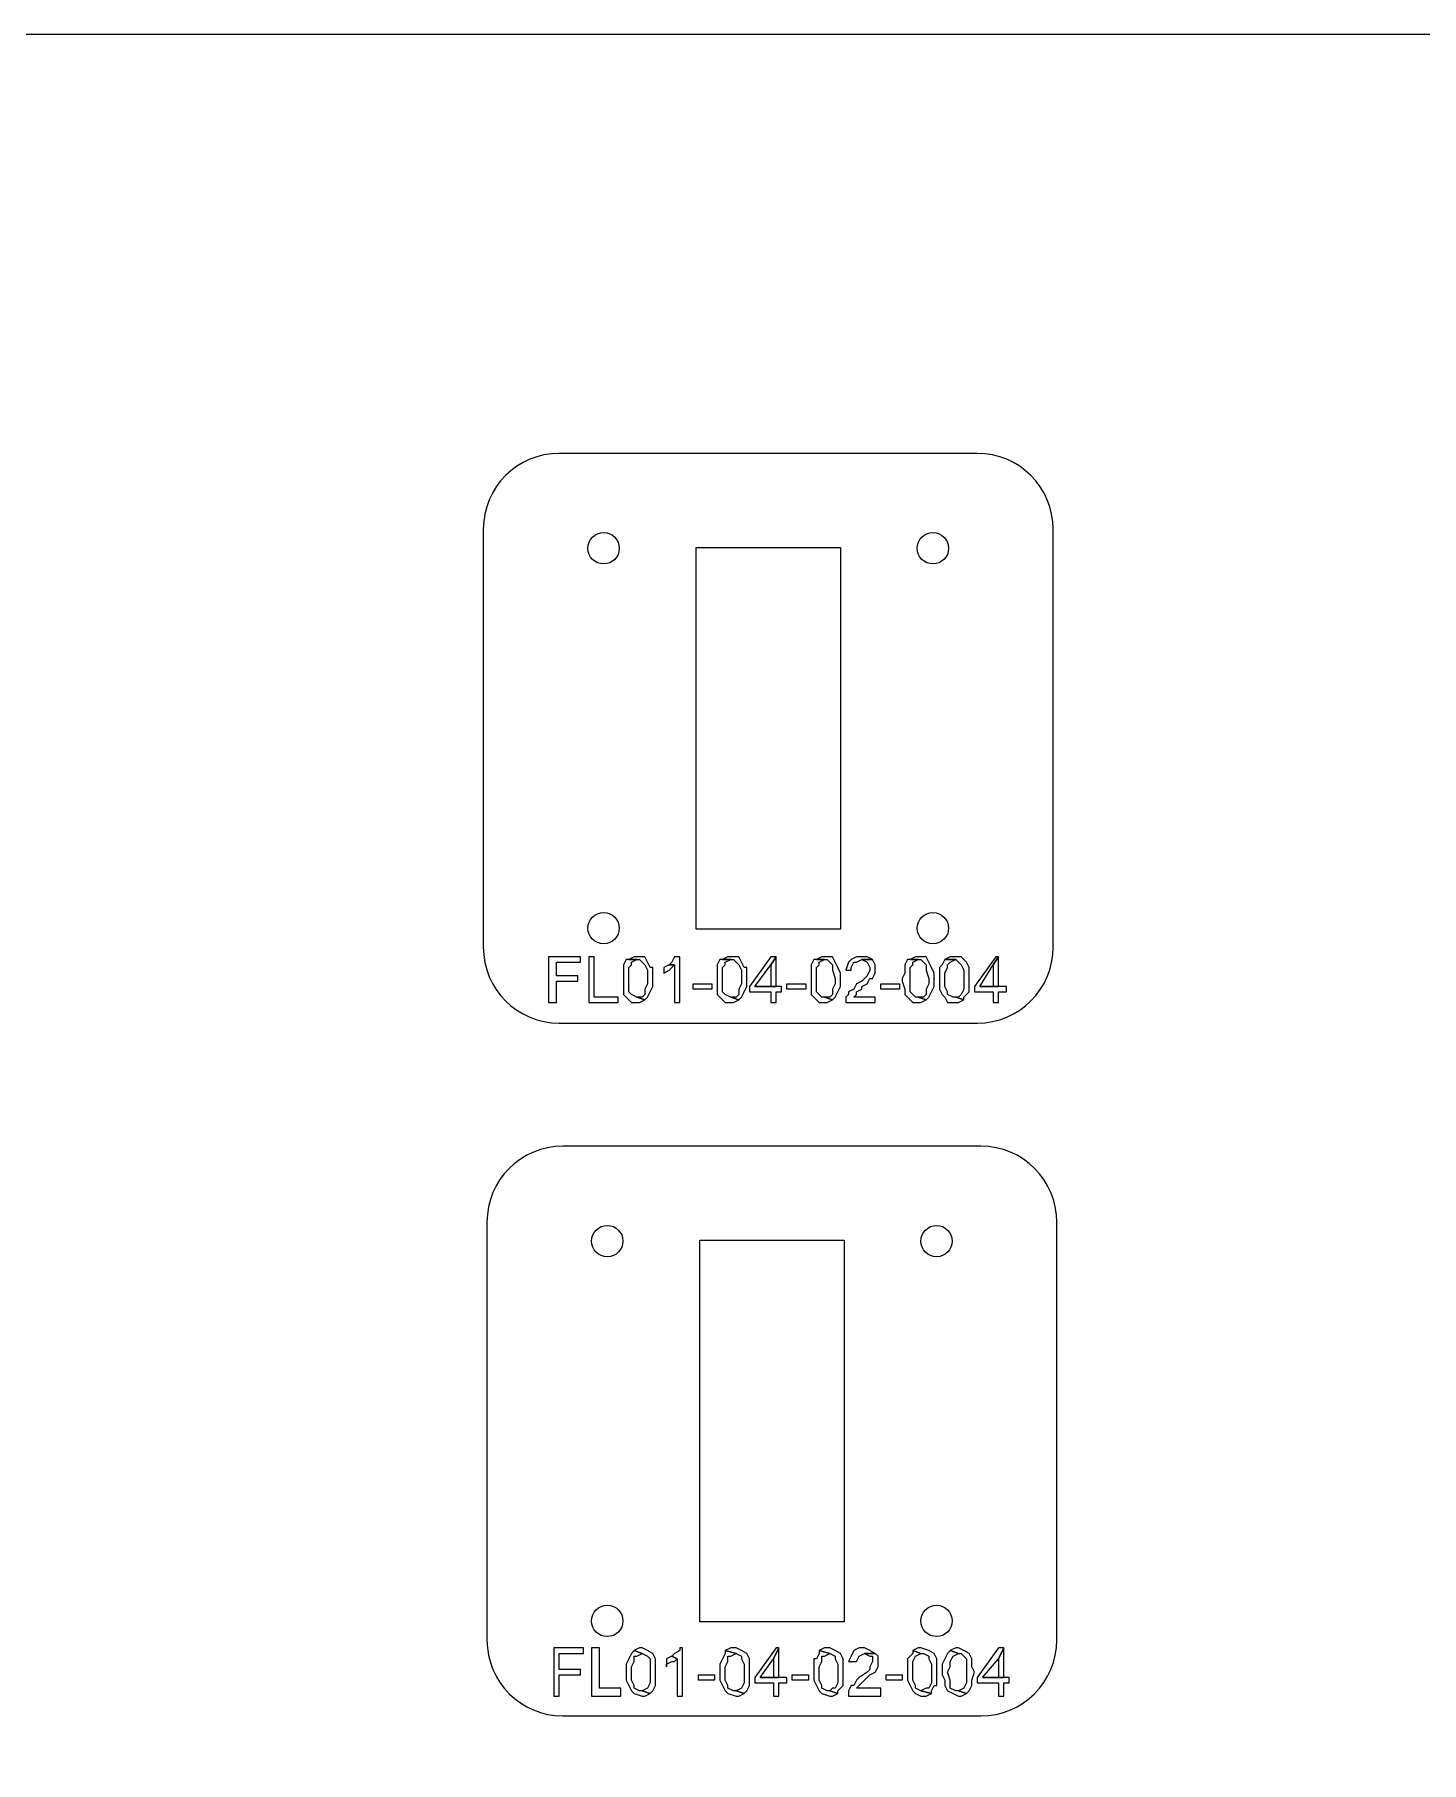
# Model space of a CAD drawing. Header units: millimetres. Extents: x 977 to 12288, y -94 to 5752.
# Drawn here: x 3837.1 to 3983.1, y 2362.4 to 2544.3 of the extents above; entities that cross this region are included whole.
import ezdxf

# ---------------------------------------------------------------- set-up
doc = ezdxf.new("R2010")
doc.units = ezdxf.units.MM

msp = doc.modelspace()

# ---------------------------------------------------------------- linework, layer by layer
at = {"color": 7, "linetype": 'Continuous', "lineweight": 25}
for p, q in [((3936.34023041, 2500.21674888), (3892.34023041, 2500.21674888)), ((3884.34023041, 2492.21674888), (3884.34023041, 2448.21674888)), ((3944.34023041, 2448.21674888), (3944.34023041, 2492.21674888)), ((3906.74023041, 2450.11674888), (3906.74023041, 2490.31674888)), ((3906.74023041, 2490.31674888), (3921.94023041, 2490.31674888)), ((3921.94023041, 2490.31674888), (3921.94023041, 2450.11674888)), ((3921.94023041, 2450.11674888), (3906.74023041, 2450.11674888)), ((3892.34023041, 2440.21674888), (3936.34023041, 2440.21674888)), ((3936.72438683, 2427.26916943), (3892.72438683, 2427.26916943)), ((3884.72438683, 2419.26916943), (3884.72438683, 2375.26916943)), ((3944.72438683, 2375.26916943), (3944.72438683, 2419.26916943)), ((3907.12438683, 2377.16916943), (3907.12438683, 2417.36916943)), ((3907.12438683, 2417.36916943), (3922.32438683, 2417.36916943)), ((3922.32438683, 2417.36916943), (3922.32438683, 2377.16916943)), ((3922.32438683, 2377.16916943), (3907.12438683, 2377.16916943)), ((3892.72438683, 2367.26916943), (3936.72438683, 2367.26916943))]:
    msp.add_line(p, q, dxfattribs=at)
msp.add_lwpolyline([(4496.10751539, 2544.31316533), (2685.92625182, 2544.31316533), (2685.92625182, 1891.7968595)])
at = {"color": 4, "lineweight": 0}
for points in [[(3894.58960603, 2447.19081812), (3891.20516942, 2447.19081812), (3891.20516942, 2442.39619959), (3892.05127857, 2442.39619959), (3892.05127857, 2444.65249066), (3894.30756964, 2444.65249066), (3894.30756964, 2445.21656343), (3892.05127857, 2445.21656343), (3892.05127857, 2446.62674535), (3894.58960603, 2446.62674535)], [(3895.99978795, 2447.19081812), (3895.43571518, 2447.19081812), (3895.43571518, 2442.39619959), (3898.5381154, 2442.39619959), (3898.5381154, 2442.96027236), (3895.99978795, 2442.96027236)], [(3900.51237009, 2447.19081812), (3900.23033371, 2447.19081812), (3899.66626094, 2446.90878174), (3900.51237009, 2446.90878174), (3900.79440648, 2446.90878174), (3901.35847925, 2446.34470897), (3901.35847925, 2446.34470897), (3901.64051563, 2445.7806362), (3901.64051563, 2444.93452705), (3901.64051563, 2444.37045428), (3901.35847925, 2443.80638151), (3901.35847925, 2443.24230874), (3901.07644286, 2442.96027236), (3900.51237009, 2442.96027236), (3901.35847925, 2442.67823598), (3901.64051563, 2442.96027236), (3901.92255201, 2443.52434513), (3901.92255201, 2443.52434513), (3902.2045884, 2444.0884179), (3902.2045884, 2444.93452705), (3902.2045884, 2445.49859982), (3902.2045884, 2446.06267259), (3901.92255201, 2446.06267259), (3901.64051563, 2446.62674535), (3901.64051563, 2446.62674535), (3901.35847925, 2447.19081812), (3901.35847925, 2447.19081812)], [(3905.02495224, 2447.19081812), (3904.74291586, 2447.19081812), (3904.46087947, 2447.19081812), (3904.17884309, 2446.62674535), (3903.8968067, 2446.34470897), (3904.46087947, 2446.34470897), (3904.46087947, 2442.39619959), (3905.02495224, 2442.39619959)], [(3910.38364354, 2447.19081812), (3910.10160715, 2447.19081812), (3909.53753439, 2446.90878174), (3910.38364354, 2446.90878174), (3910.66567992, 2446.90878174), (3911.22975269, 2446.34470897), (3911.22975269, 2446.34470897), (3911.51178908, 2445.7806362), (3911.51178908, 2444.93452705), (3911.51178908, 2444.37045428), (3911.22975269, 2443.80638151), (3911.22975269, 2443.24230874), (3910.94771631, 2442.96027236), (3910.38364354, 2442.96027236), (3911.22975269, 2442.67823598), (3911.51178908, 2442.96027236), (3911.79382546, 2443.52434513), (3911.79382546, 2443.52434513), (3912.07586184, 2444.0884179), (3912.07586184, 2444.93452705), (3912.07586184, 2445.49859982), (3912.07586184, 2446.06267259), (3911.79382546, 2446.06267259), (3911.51178908, 2446.62674535), (3911.51178908, 2446.62674535), (3911.22975269, 2447.19081812), (3910.94771631, 2447.19081812)], [(3915.17826207, 2447.19081812), (3914.6141893, 2447.19081812), (3912.35789823, 2444.0884179), (3912.35789823, 2443.52434513), (3914.6141893, 2443.52434513), (3914.6141893, 2442.39619959), (3915.17826207, 2442.39619959), (3915.17826207, 2443.52434513), (3915.74233484, 2443.52434513), (3915.74233484, 2444.0884179), (3915.17826207, 2444.0884179), (3912.921971, 2444.0884179), (3914.6141893, 2446.34470897)], [(3915.17826207, 2447.19081812), (3914.6141893, 2446.34470897), (3914.6141893, 2444.0884179), (3912.921971, 2444.0884179), (3915.17826207, 2444.0884179)], [(3920.25491698, 2447.19081812), (3919.9728806, 2447.19081812), (3919.40880783, 2446.90878174), (3920.25491698, 2446.90878174), (3920.53695337, 2446.90878174), (3921.10102614, 2446.34470897), (3921.10102614, 2446.34470897), (3921.10102614, 2445.7806362), (3921.38306252, 2444.93452705), (3921.38306252, 2444.37045428), (3921.10102614, 2443.80638151), (3921.10102614, 2443.24230874), (3920.81898975, 2442.96027236), (3920.25491698, 2442.96027236), (3921.10102614, 2442.67823598), (3921.38306252, 2442.96027236), (3921.6650989, 2443.52434513), (3921.6650989, 2443.52434513), (3921.94713529, 2444.0884179), (3921.94713529, 2444.93452705), (3921.94713529, 2445.49859982), (3921.6650989, 2446.06267259), (3921.6650989, 2446.06267259), (3921.38306252, 2446.62674535), (3921.38306252, 2446.62674535), (3921.10102614, 2447.19081812), (3920.81898975, 2447.19081812)], [(3924.20342636, 2447.19081812), (3923.63935359, 2447.19081812), (3923.07528083, 2446.90878174), (3922.79324444, 2446.62674535), (3922.51120806, 2445.7806362), (3923.07528083, 2445.7806362), (3923.07528083, 2446.06267259), (3923.35731721, 2446.62674535), (3923.63935359, 2446.62674535), (3924.20342636, 2446.90878174), (3925.3315719, 2446.90878174), (3924.76749913, 2447.19081812)], [(3930.12619043, 2447.19081812), (3929.84415404, 2447.19081812), (3929.28008128, 2446.90878174), (3930.12619043, 2446.90878174), (3930.40822681, 2446.90878174), (3930.97229958, 2446.34470897), (3930.97229958, 2446.34470897), (3930.97229958, 2445.7806362), (3931.25433597, 2444.93452705), (3931.25433597, 2444.37045428), (3930.97229958, 2443.80638151), (3930.97229958, 2443.24230874), (3930.6902632, 2442.96027236), (3930.12619043, 2442.96027236), (3930.97229958, 2442.67823598), (3931.25433597, 2442.96027236), (3931.53637235, 2443.52434513), (3931.53637235, 2443.52434513), (3931.81840873, 2444.0884179), (3931.81840873, 2444.93452705), (3931.81840873, 2445.49859982), (3931.53637235, 2446.06267259), (3931.53637235, 2446.06267259), (3931.25433597, 2446.62674535), (3931.25433597, 2446.62674535), (3930.97229958, 2447.19081812), (3930.6902632, 2447.19081812)], [(3934.07469981, 2447.19081812), (3933.51062704, 2447.19081812), (3932.94655427, 2446.90878174), (3934.07469981, 2446.90878174), (3934.07469981, 2446.90878174), (3934.63877257, 2446.34470897), (3934.63877257, 2446.34470897), (3934.92080896, 2445.7806362), (3934.92080896, 2444.93452705), (3934.92080896, 2444.37045428), (3934.92080896, 2443.80638151), (3934.63877257, 2443.24230874), (3934.35673619, 2442.96027236), (3934.07469981, 2442.96027236), (3934.92080896, 2442.67823598), (3934.92080896, 2442.96027236), (3935.48488173, 2443.52434513), (3935.48488173, 2443.52434513), (3935.48488173, 2444.0884179), (3935.48488173, 2444.93452705), (3935.48488173, 2445.49859982), (3935.48488173, 2446.06267259), (3935.48488173, 2446.06267259), (3935.20284534, 2446.62674535), (3935.20284534, 2446.62674535), (3934.63877257, 2447.19081812), (3934.63877257, 2447.19081812)], [(3938.58728195, 2447.19081812), (3938.30524557, 2447.19081812), (3936.0489545, 2444.0884179), (3936.0489545, 2443.52434513), (3938.02320918, 2443.52434513), (3938.02320918, 2442.39619959), (3938.58728195, 2442.39619959), (3938.58728195, 2443.52434513), (3939.43339111, 2443.52434513), (3939.43339111, 2444.0884179), (3938.58728195, 2444.0884179), (3936.61302726, 2444.0884179), (3938.02320918, 2446.34470897)], [(3938.58728195, 2447.19081812), (3938.02320918, 2446.34470897), (3938.02320918, 2444.0884179), (3936.61302726, 2444.0884179), (3938.58728195, 2444.0884179)], [(3899.66626094, 2446.90878174), (3899.38422456, 2446.90878174), (3899.10218817, 2446.34470897), (3899.10218817, 2446.06267259), (3899.10218817, 2445.49859982), (3899.10218817, 2444.93452705), (3899.10218817, 2444.65249066), (3899.10218817, 2443.80638151), (3899.10218817, 2443.24230874), (3899.38422456, 2442.96027236), (3899.94829733, 2442.39619959), (3900.51237009, 2442.39619959), (3900.79440648, 2442.39619959), (3901.35847925, 2442.67823598), (3900.51237009, 2442.96027236), (3900.51237009, 2442.96027236), (3899.94829733, 2443.24230874), (3899.66626094, 2443.52434513), (3899.66626094, 2444.0884179), (3899.66626094, 2444.93452705), (3899.66626094, 2445.49859982), (3899.66626094, 2446.06267259), (3899.94829733, 2446.34470897), (3899.94829733, 2446.62674535), (3900.51237009, 2446.90878174)], [(3903.8968067, 2446.34470897), (3903.33273394, 2446.06267259), (3903.33273394, 2445.49859982), (3903.33273394, 2445.49859982), (3903.8968067, 2445.7806362), (3903.8968067, 2445.7806362), (3904.46087947, 2446.34470897)], [(3909.53753439, 2446.90878174), (3909.255498, 2446.90878174), (3908.97346162, 2446.34470897), (3908.97346162, 2446.06267259), (3908.97346162, 2445.49859982), (3908.97346162, 2444.93452705), (3908.97346162, 2444.65249066), (3908.97346162, 2443.80638151), (3908.97346162, 2443.24230874), (3909.255498, 2442.96027236), (3909.81957077, 2442.39619959), (3910.38364354, 2442.39619959), (3910.66567992, 2442.39619959), (3911.22975269, 2442.67823598), (3910.38364354, 2442.96027236), (3910.38364354, 2442.96027236), (3909.81957077, 2443.24230874), (3909.53753439, 2443.52434513), (3909.53753439, 2444.0884179), (3909.53753439, 2444.93452705), (3909.53753439, 2445.49859982), (3909.53753439, 2446.06267259), (3909.81957077, 2446.34470897), (3909.81957077, 2446.62674535), (3910.38364354, 2446.90878174)], [(3919.40880783, 2446.90878174), (3919.12677145, 2446.90878174), (3918.84473506, 2446.34470897), (3918.84473506, 2446.06267259), (3918.84473506, 2445.49859982), (3918.84473506, 2444.93452705), (3918.84473506, 2444.65249066), (3918.84473506, 2443.80638151), (3918.84473506, 2443.24230874), (3919.12677145, 2442.96027236), (3919.69084422, 2442.39619959), (3920.25491698, 2442.39619959), (3920.53695337, 2442.39619959), (3921.10102614, 2442.67823598), (3920.25491698, 2442.96027236), (3919.9728806, 2442.96027236), (3919.69084422, 2443.24230874), (3919.40880783, 2443.52434513), (3919.40880783, 2444.0884179), (3919.40880783, 2444.93452705), (3919.40880783, 2445.49859982), (3919.40880783, 2446.06267259), (3919.69084422, 2446.34470897), (3919.69084422, 2446.62674535), (3920.25491698, 2446.90878174)], [(3925.3315719, 2446.90878174), (3924.20342636, 2446.90878174), (3924.20342636, 2446.90878174), (3924.76749913, 2446.62674535), (3924.76749913, 2446.62674535), (3925.04953551, 2446.06267259), (3925.04953551, 2445.7806362), (3924.76749913, 2445.21656343), (3924.76749913, 2445.21656343), (3924.20342636, 2444.65249066), (3923.63935359, 2444.37045428), (3923.35731721, 2443.80638151), (3922.79324444, 2443.52434513), (3922.79324444, 2443.24230874), (3922.51120806, 2442.96027236), (3922.51120806, 2442.39619959), (3925.61360828, 2442.39619959), (3925.61360828, 2442.96027236), (3923.35731721, 2442.96027236), (3923.63935359, 2443.24230874), (3923.63935359, 2443.52434513), (3924.20342636, 2443.80638151), (3924.20342636, 2444.0884179), (3924.76749913, 2444.37045428), (3925.04953551, 2444.93452705), (3925.3315719, 2444.93452705), (3925.61360828, 2445.49859982), (3925.61360828, 2446.06267259), (3925.61360828, 2446.34470897)], [(3929.28008128, 2446.90878174), (3928.99804489, 2446.90878174), (3928.71600851, 2446.34470897), (3928.71600851, 2446.06267259), (3928.71600851, 2445.49859982), (3928.43397212, 2444.93452705), (3928.43397212, 2444.65249066), (3928.71600851, 2443.80638151), (3928.71600851, 2443.24230874), (3928.99804489, 2442.96027236), (3929.56211766, 2442.39619959), (3930.12619043, 2442.39619959), (3930.40822681, 2442.39619959), (3930.97229958, 2442.67823598), (3930.12619043, 2442.96027236), (3929.84415404, 2442.96027236), (3929.56211766, 2443.24230874), (3929.28008128, 2443.52434513), (3929.28008128, 2444.0884179), (3929.28008128, 2444.93452705), (3929.28008128, 2445.49859982), (3929.28008128, 2446.06267259), (3929.56211766, 2446.34470897), (3929.56211766, 2446.62674535), (3930.12619043, 2446.90878174)], [(3932.94655427, 2446.90878174), (3932.94655427, 2446.90878174), (3932.66451789, 2446.34470897), (3932.3824815, 2446.06267259), (3932.3824815, 2445.49859982), (3932.3824815, 2444.93452705), (3932.3824815, 2444.65249066), (3932.3824815, 2443.80638151), (3932.66451789, 2443.24230874), (3932.94655427, 2442.96027236), (3933.22859065, 2442.39619959), (3934.07469981, 2442.39619959), (3934.35673619, 2442.39619959), (3934.92080896, 2442.67823598), (3934.07469981, 2442.96027236), (3933.79266342, 2442.96027236), (3933.22859065, 2443.24230874), (3933.22859065, 2443.52434513), (3932.94655427, 2444.0884179), (3932.94655427, 2444.93452705), (3932.94655427, 2445.49859982), (3933.22859065, 2446.06267259), (3933.22859065, 2446.34470897), (3933.51062704, 2446.62674535), (3934.07469981, 2446.90878174)], [(3906.43513416, 2443.80638151), (3906.43513416, 2444.37045428), (3908.40938885, 2444.37045428), (3908.40938885, 2443.80638151), (3906.43513416, 2443.80638151)], [(3916.30640761, 2443.80638151), (3916.30640761, 2444.37045428), (3918.28066229, 2444.37045428), (3918.28066229, 2443.80638151), (3916.30640761, 2443.80638151)], [(3926.17768105, 2443.80638151), (3926.17768105, 2444.37045428), (3928.15193574, 2444.37045428), (3928.15193574, 2443.80638151), (3926.17768105, 2443.80638151)], [(3894.87164241, 2374.42543101), (3891.76924219, 2374.42543101), (3891.76924219, 2369.3487761), (3892.33331495, 2369.3487761), (3892.33331495, 2371.60506717), (3894.58960603, 2371.60506717), (3894.58960603, 2372.16913994), (3892.33331495, 2372.16913994), (3892.33331495, 2373.86135825), (3894.87164241, 2373.86135825)], [(3896.56386072, 2374.42543101), (3895.71775156, 2374.42543101), (3895.71775156, 2369.3487761), (3898.82015179, 2369.3487761), (3898.82015179, 2370.19488525), (3896.56386072, 2370.19488525)], [(3901.07644286, 2374.42543101), (3900.79440648, 2374.42543101), (3900.23033371, 2374.14339463), (3901.07644286, 2373.86135825), (3901.07644286, 2373.86135825), (3901.64051563, 2373.57932186), (3901.92255201, 2373.29728548), (3901.92255201, 2372.73321271), (3901.92255201, 2371.88710356), (3901.92255201, 2371.32303079), (3901.92255201, 2370.75895802), (3901.64051563, 2370.19488525), (3901.64051563, 2370.19488525), (3901.07644286, 2369.91284887), (3901.92255201, 2369.63081248), (3902.2045884, 2369.91284887), (3902.48662478, 2370.47692164), (3902.48662478, 2370.47692164), (3902.48662478, 2371.0409944), (3902.48662478, 2371.88710356), (3902.48662478, 2372.45117632), (3902.48662478, 2373.01524909), (3902.48662478, 2373.29728548), (3902.2045884, 2373.86135825), (3902.2045884, 2373.86135825), (3901.64051563, 2374.14339463), (3901.64051563, 2374.14339463)], [(3905.30698862, 2374.42543101), (3905.02495224, 2374.42543101), (3905.02495224, 2374.14339463), (3904.46087947, 2373.86135825), (3904.17884309, 2373.57932186), (3904.74291586, 2373.29728548), (3904.74291586, 2369.3487761), (3905.30698862, 2369.3487761)], [(3910.94771631, 2374.42543101), (3910.38364354, 2374.42543101), (3909.81957077, 2374.14339463), (3910.94771631, 2373.86135825), (3910.94771631, 2373.86135825), (3911.51178908, 2373.57932186), (3911.51178908, 2373.29728548), (3911.79382546, 2372.73321271), (3911.79382546, 2371.88710356), (3911.79382546, 2371.32303079), (3911.79382546, 2370.75895802), (3911.51178908, 2370.19488525), (3911.51178908, 2370.19488525), (3910.94771631, 2369.91284887), (3911.79382546, 2369.63081248), (3912.07586184, 2369.91284887), (3912.35789823, 2370.47692164), (3912.35789823, 2370.47692164), (3912.35789823, 2371.0409944), (3912.35789823, 2371.88710356), (3912.35789823, 2372.45117632), (3912.35789823, 2373.01524909), (3912.35789823, 2373.29728548), (3912.07586184, 2373.86135825), (3912.07586184, 2373.86135825), (3911.51178908, 2374.14339463), (3911.51178908, 2374.14339463)], [(3915.46029845, 2374.42543101), (3915.17826207, 2374.42543101), (3912.921971, 2371.32303079), (3912.921971, 2370.75895802), (3914.89622568, 2370.75895802), (3914.89622568, 2369.3487761), (3915.46029845, 2369.3487761), (3915.46029845, 2370.75895802), (3916.30640761, 2370.75895802), (3916.30640761, 2371.32303079), (3915.46029845, 2371.32303079), (3913.48604376, 2371.32303079), (3914.89622568, 2373.29728548)], [(3915.46029845, 2374.42543101), (3914.89622568, 2373.29728548), (3914.89622568, 2371.32303079), (3913.48604376, 2371.32303079), (3915.46029845, 2371.32303079)], [(3920.81898975, 2374.42543101), (3920.25491698, 2374.42543101), (3919.69084422, 2374.14339463), (3920.81898975, 2373.86135825), (3920.81898975, 2373.86135825), (3921.38306252, 2373.57932186), (3921.38306252, 2373.29728548), (3921.6650989, 2372.73321271), (3921.6650989, 2371.88710356), (3921.6650989, 2371.32303079), (3921.6650989, 2370.75895802), (3921.38306252, 2370.19488525), (3921.10102614, 2370.19488525), (3920.81898975, 2369.91284887), (3921.6650989, 2369.63081248), (3921.6650989, 2369.91284887), (3922.22917167, 2370.47692164), (3922.22917167, 2370.47692164), (3922.22917167, 2371.0409944), (3922.22917167, 2371.88710356), (3922.22917167, 2372.45117632), (3922.22917167, 2373.01524909), (3922.22917167, 2373.29728548), (3921.94713529, 2373.86135825), (3921.94713529, 2373.86135825), (3921.38306252, 2374.14339463), (3921.38306252, 2374.14339463)], [(3924.48546275, 2374.42543101), (3923.92138998, 2374.42543101), (3923.35731721, 2374.14339463), (3923.07528083, 2373.57932186), (3922.79324444, 2373.01524909), (3923.63935359, 2373.01524909), (3923.63935359, 2373.01524909), (3923.92138998, 2373.57932186), (3923.92138998, 2373.57932186), (3924.48546275, 2373.86135825), (3925.61360828, 2373.86135825), (3925.04953551, 2374.14339463)], [(3930.40822681, 2374.42543101), (3930.12619043, 2374.42543101), (3929.56211766, 2374.14339463), (3930.40822681, 2373.86135825), (3930.6902632, 2373.86135825), (3931.25433597, 2373.57932186), (3931.25433597, 2373.29728548), (3931.53637235, 2372.73321271), (3931.53637235, 2371.88710356), (3931.53637235, 2371.32303079), (3931.53637235, 2370.75895802), (3931.25433597, 2370.19488525), (3930.97229958, 2370.19488525), (3930.40822681, 2369.91284887), (3931.53637235, 2369.63081248), (3931.53637235, 2369.91284887), (3931.81840873, 2370.47692164), (3932.10044512, 2370.47692164), (3932.10044512, 2371.0409944), (3932.10044512, 2371.88710356), (3932.10044512, 2372.45117632), (3932.10044512, 2373.01524909), (3932.10044512, 2373.29728548), (3931.81840873, 2373.86135825), (3931.81840873, 2373.86135825), (3931.25433597, 2374.14339463), (3931.25433597, 2374.14339463)], [(3934.35673619, 2374.42543101), (3934.07469981, 2374.42543101), (3933.51062704, 2374.14339463), (3934.35673619, 2373.86135825), (3934.63877257, 2373.86135825), (3934.92080896, 2373.57932186), (3935.20284534, 2373.29728548), (3935.20284534, 2372.73321271), (3935.20284534, 2371.88710356), (3935.20284534, 2371.32303079), (3935.20284534, 2370.75895802), (3934.92080896, 2370.19488525), (3934.92080896, 2370.19488525), (3934.35673619, 2369.91284887), (3935.20284534, 2369.63081248), (3935.48488173, 2369.91284887), (3935.76691811, 2370.47692164), (3935.76691811, 2370.47692164), (3935.76691811, 2371.0409944), (3936.0489545, 2371.88710356), (3935.76691811, 2372.45117632), (3935.76691811, 2373.01524909), (3935.76691811, 2373.29728548), (3935.48488173, 2373.86135825), (3935.48488173, 2373.86135825), (3934.92080896, 2374.14339463), (3934.92080896, 2374.14339463)], [(3939.15135472, 2374.42543101), (3938.58728195, 2374.42543101), (3936.33099088, 2371.32303079), (3936.33099088, 2370.75895802), (3938.58728195, 2370.75895802), (3938.58728195, 2369.3487761), (3939.15135472, 2369.3487761), (3939.15135472, 2370.75895802), (3939.71542749, 2370.75895802), (3939.71542749, 2371.32303079), (3939.15135472, 2371.32303079), (3936.89506365, 2371.32303079), (3938.58728195, 2373.29728548)], [(3939.15135472, 2374.42543101), (3938.58728195, 2373.29728548), (3938.58728195, 2371.32303079), (3936.89506365, 2371.32303079), (3939.15135472, 2371.32303079)], [(3900.23033371, 2374.14339463), (3899.94829733, 2373.86135825), (3899.66626094, 2373.29728548), (3899.66626094, 2373.29728548), (3899.38422456, 2372.73321271), (3899.38422456, 2371.88710356), (3899.38422456, 2371.60506717), (3899.38422456, 2371.0409944), (3899.66626094, 2370.47692164), (3899.94829733, 2369.91284887), (3900.23033371, 2369.63081248), (3901.07644286, 2369.3487761), (3901.35847925, 2369.3487761), (3901.92255201, 2369.63081248), (3901.07644286, 2369.91284887), (3900.79440648, 2369.91284887), (3900.23033371, 2370.19488525), (3900.23033371, 2370.47692164), (3899.94829733, 2371.0409944), (3899.94829733, 2371.88710356), (3899.94829733, 2372.45117632), (3900.23033371, 2373.01524909), (3900.23033371, 2373.57932186), (3900.51237009, 2373.57932186), (3901.07644286, 2373.86135825)], [(3904.17884309, 2373.57932186), (3903.61477032, 2373.29728548), (3903.61477032, 2372.45117632), (3903.61477032, 2372.73321271), (3904.17884309, 2373.01524909), (3904.46087947, 2373.01524909), (3904.74291586, 2373.29728548)], [(3909.81957077, 2374.14339463), (3909.81957077, 2373.86135825), (3909.53753439, 2373.29728548), (3909.53753439, 2373.29728548), (3909.255498, 2372.73321271), (3909.255498, 2371.88710356), (3909.255498, 2371.60506717), (3909.255498, 2371.0409944), (3909.53753439, 2370.47692164), (3909.81957077, 2369.91284887), (3910.10160715, 2369.63081248), (3910.94771631, 2369.3487761), (3911.22975269, 2369.3487761), (3911.79382546, 2369.63081248), (3910.94771631, 2369.91284887), (3910.66567992, 2369.91284887), (3910.10160715, 2370.19488525), (3910.10160715, 2370.47692164), (3909.81957077, 2371.0409944), (3909.81957077, 2371.88710356), (3909.81957077, 2372.45117632), (3910.10160715, 2373.01524909), (3910.10160715, 2373.57932186), (3910.38364354, 2373.57932186), (3910.94771631, 2373.86135825)], [(3919.69084422, 2374.14339463), (3919.69084422, 2373.86135825), (3919.40880783, 2373.29728548), (3919.12677145, 2373.29728548), (3919.12677145, 2372.73321271), (3919.12677145, 2371.88710356), (3919.12677145, 2371.60506717), (3919.12677145, 2371.0409944), (3919.40880783, 2370.47692164), (3919.69084422, 2369.91284887), (3919.9728806, 2369.63081248), (3920.81898975, 2369.3487761), (3921.10102614, 2369.3487761), (3921.6650989, 2369.63081248), (3920.81898975, 2369.91284887), (3920.53695337, 2369.91284887), (3919.9728806, 2370.19488525), (3919.9728806, 2370.47692164), (3919.69084422, 2371.0409944), (3919.69084422, 2371.88710356), (3919.69084422, 2372.45117632), (3919.9728806, 2373.01524909), (3919.9728806, 2373.57932186), (3920.25491698, 2373.57932186), (3920.81898975, 2373.86135825)], [(3925.61360828, 2373.86135825), (3924.48546275, 2373.86135825), (3924.48546275, 2373.86135825), (3925.04953551, 2373.57932186), (3925.3315719, 2373.57932186), (3925.3315719, 2373.01524909), (3925.3315719, 2373.01524909), (3925.04953551, 2372.45117632), (3925.04953551, 2372.16913994), (3924.76749913, 2371.88710356), (3923.92138998, 2371.32303079), (3923.63935359, 2371.0409944), (3923.35731721, 2370.47692164), (3923.07528083, 2370.47692164), (3922.79324444, 2369.91284887), (3922.79324444, 2369.3487761), (3926.17768105, 2369.3487761), (3926.17768105, 2370.19488525), (3923.63935359, 2370.19488525), (3923.92138998, 2370.47692164), (3923.92138998, 2370.47692164), (3924.48546275, 2371.0409944), (3924.48546275, 2371.0409944), (3925.04953551, 2371.60506717), (3925.61360828, 2371.88710356), (3925.61360828, 2371.88710356), (3925.89564467, 2372.45117632), (3925.89564467, 2373.01524909), (3925.89564467, 2373.57932186)], [(3929.56211766, 2374.14339463), (3929.56211766, 2373.86135825), (3928.99804489, 2373.29728548), (3928.99804489, 2373.29728548), (3928.99804489, 2372.73321271), (3928.99804489, 2371.88710356), (3928.99804489, 2371.60506717), (3928.99804489, 2371.0409944), (3929.28008128, 2370.47692164), (3929.56211766, 2369.91284887), (3929.84415404, 2369.63081248), (3930.40822681, 2369.3487761), (3930.97229958, 2369.3487761), (3931.53637235, 2369.63081248), (3930.40822681, 2369.91284887), (3930.40822681, 2369.91284887), (3929.84415404, 2370.19488525), (3929.84415404, 2370.47692164), (3929.56211766, 2371.0409944), (3929.56211766, 2371.88710356), (3929.56211766, 2372.45117632), (3929.56211766, 2373.01524909), (3929.84415404, 2373.57932186), (3929.84415404, 2373.57932186), (3930.40822681, 2373.86135825)], [(3933.51062704, 2374.14339463), (3933.22859065, 2373.86135825), (3932.94655427, 2373.29728548), (3932.94655427, 2373.29728548), (3932.66451789, 2372.73321271), (3932.66451789, 2371.88710356), (3932.66451789, 2371.60506717), (3932.94655427, 2371.0409944), (3932.94655427, 2370.47692164), (3933.22859065, 2369.91284887), (3933.79266342, 2369.63081248), (3934.35673619, 2369.3487761), (3934.63877257, 2369.3487761), (3935.20284534, 2369.63081248), (3934.35673619, 2369.91284887), (3934.07469981, 2369.91284887), (3933.51062704, 2370.19488525), (3933.51062704, 2370.47692164), (3933.51062704, 2371.0409944), (3933.22859065, 2371.88710356), (3933.51062704, 2372.45117632), (3933.51062704, 2373.01524909), (3933.79266342, 2373.57932186), (3933.79266342, 2373.57932186), (3934.35673619, 2373.86135825)], [(3906.99920693, 2371.0409944), (3906.99920693, 2371.60506717), (3908.69142523, 2371.60506717), (3908.69142523, 2371.0409944), (3906.99920693, 2371.0409944)], [(3916.87048037, 2371.0409944), (3916.87048037, 2371.60506717), (3918.56269868, 2371.60506717), (3918.56269868, 2371.0409944), (3916.87048037, 2371.0409944)], [(3926.74175382, 2371.0409944), (3926.74175382, 2371.60506717), (3928.43397212, 2371.60506717), (3928.43397212, 2371.0409944), (3926.74175382, 2371.0409944)]]:
    msp.add_lwpolyline(points, close=True, dxfattribs=at)
at = {"color": 7, "linetype": 'Continuous', "lineweight": 25}
for centre in [(3897.00436339, 2490.21674888), (3931.67609742, 2490.21674888), (3897.00436339, 2450.21674888), (3931.67609742, 2450.21674888), (3897.38851981, 2417.26916943), (3932.06025385, 2417.26916943), (3897.38851981, 2377.26916943), (3932.06025385, 2377.26916943)]:
    msp.add_circle(centre, 1.65, dxfattribs=at)
for centre, start, end in [((3892.34023041, 2492.21674888), 90, 180), ((3936.34023041, 2492.21674888), 0, 90), ((3892.34023041, 2448.21674888), 180, 270), ((3936.34023041, 2448.21674888), 270, 0), ((3892.72438683, 2419.26916943), 90, 180), ((3936.72438683, 2419.26916943), 0, 90), ((3892.72438683, 2375.26916943), 180, 270), ((3936.72438683, 2375.26916943), 270, 0)]:
    msp.add_arc(centre, 8, start, end, dxfattribs=at)

doc.saveas('drawing.dxf')
